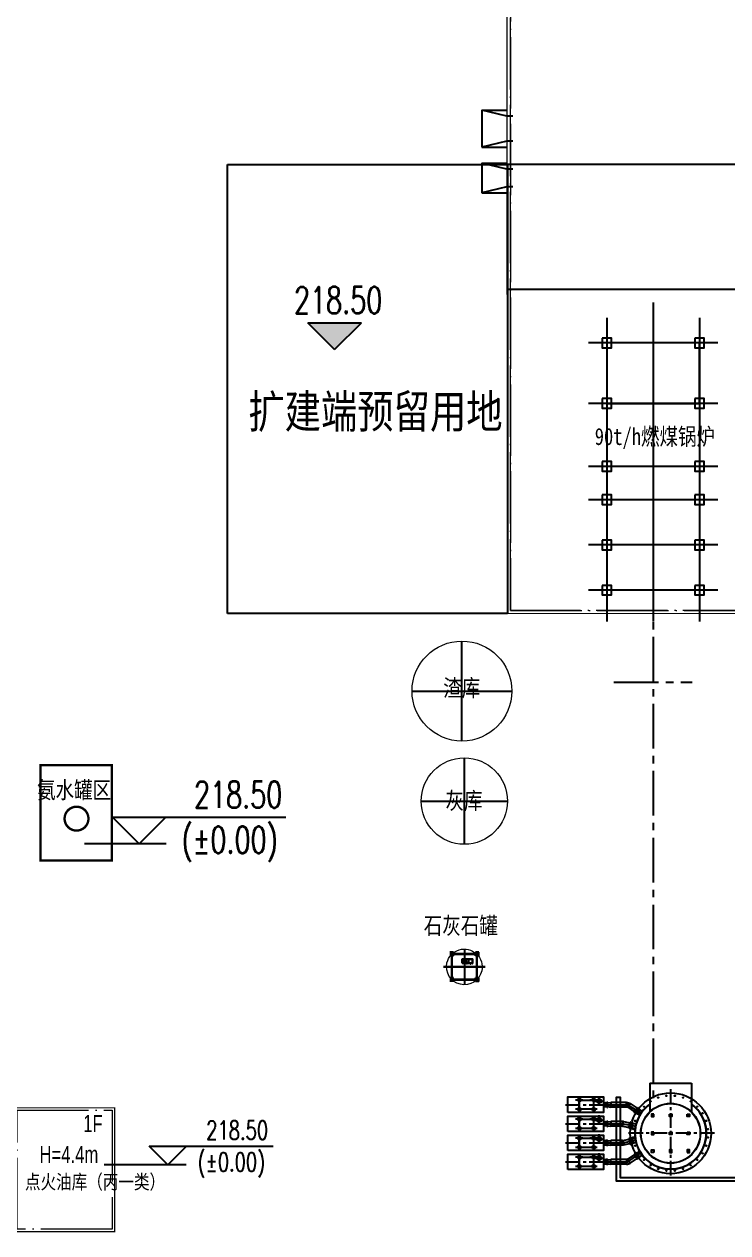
# Model space of a CAD drawing. Header units: metres. Extents: x 497246 to 997717, y 2998582 to 5998198.
# Drawn here: x 500289.7 to 500348.9, y 2998933 to 2999034.6 of the extents above; entities that cross this region are included whole.
import ezdxf

# ---------------------------------------------------------------- set-up
doc = ezdxf.new("R2010")
doc.units = ezdxf.units.M
doc.header["$LTSCALE"] = 1000
for name, pattern in [('CENTER', [2, 1.25, -0.25, 0.25, -0.25]), ('CENTER2', [1.125, 0.75, -0.125, 0.125, -0.125]), ('DASH', [0.35, 0.25, -0.1]), ('DASHED', [19.05, 12.7, -6.35]), ('DOTE', [2.42, 2, -0.2, 0.02, -0.2])]:
    doc.linetypes.add(name, pattern=pattern)
doc.layers.get('0').update_dxf_attribs({"linetype": 'CONTINUOUS'})
doc.layers.get('Defpoints').update_dxf_attribs({"linetype": 'CONTINUOUS'})
for name, color, linetype in [('00011qq11', 3, 'CONTINUOUS'), ('08', 1, 'CONTINUOUS'), ('1', 1, 'CENTER'), ('3', 3, 'CONTINUOUS'), ('4虚线层', 6, 'DASHED'), ('5', 6, 'DASHED'), ('DIM_ELEV', 3, 'CONTINUOUS'), ('DOTE', 1, 'CENTER'), ('PUB_TEXT', 7, 'CONTINUOUS'), ('Road Level', 7, 'CONTINUOUS'), ('YD-R2', 50, 'CONTINUOUS'), ('建筑', 7, 'CONTINUOUS'), ('建筑标高', 7, 'CONTINUOUS'), ('建筑物', 4, 'CONTINUOUS'), ('建筑门坡散水', 9, 'CONTINUOUS'), ('挡墙护坡', 5, 'CONTINUOUS'), ('文字', 255, 'CONTINUOUS')]:
    doc.layers.add(name, color=color, linetype=linetype)
for name, color, linetype, lineweight in [('05', 4, 'CENTER', 25), ('1轮廓实线层', 4, 'CONTINUOUS', 18), ('3中心线层', 7, 'CENTER', 25), ('5剖面线层', 2, 'CONTINUOUS', 13), ('细线', 7, 'CONTINUOUS', 18)]:
    doc.layers.add(name, color=color, linetype=linetype, lineweight=lineweight)
doc.layers.add('建筑轴线', color=1, linetype='DOTE', lineweight=15, plot=False)
doc.styles.add('-黑体', font='simhei.ttf', dxfattribs={"width": 0.8})
doc.styles.add('_HZTXT', font='txt.shx', dxfattribs={"width": 0.8, "bigfont": 'HZTXT.shx'})
doc.styles.add('_TCH_DIM', font='SIMPLEX', dxfattribs={"bigfont": 'GBCBIG'})
doc.styles.add('亨利项目总图布置_2022_8_8_t3--03$0$亨利项目总图布置_2022_8_8_t3--02$0$CEC', font='ARIALN.TTF')

# ---------------------------------------------------------------- blocks, each defined once
blk = doc.blocks.new('11112233')
at = {"layer": '08'}
for p, q in [((497825.51, 2998985.94), (497825.51, 2998960.42)), ((497829.41, 2998985.94), (497829.41, 2998960.42)), ((497833.31, 2998985.94), (497833.31, 2998960.42)), ((497834.85, 2998983.84), (497823.96, 2998983.84)), ((497834.85, 2998978.76), (497823.96, 2998978.76)), ((497834.85, 2998973.46), (497823.96, 2998973.46)), ((497834.85, 2998970.66), (497823.96, 2998970.66)), ((497834.85, 2998966.86), (497823.96, 2998966.86)), ((497834.85, 2998963.06), (497823.96, 2998963.06))]:
    blk.add_line(p, q, dxfattribs=at)
for points in [[(497825.11, 2998984.24), (497825.11, 2998983.44), (497825.91, 2998983.44), (497825.91, 2998984.24)], [(497825.51, 2998983.84), (497825.51, 2998978.76), (497833.31, 2998978.76), (497833.31, 2998983.84)], [(497832.91, 2998984.24), (497832.91, 2998983.44), (497833.71, 2998983.44), (497833.71, 2998984.24)], [(497825.11, 2998979.16), (497825.11, 2998978.36), (497825.91, 2998978.36), (497825.91, 2998979.16)], [(497832.91, 2998979.16), (497832.91, 2998978.36), (497833.71, 2998978.36), (497833.71, 2998979.16)], [(497825.11, 2998973.86), (497825.11, 2998973.06), (497825.91, 2998973.06), (497825.91, 2998973.86)], [(497832.91, 2998973.86), (497832.91, 2998973.06), (497833.71, 2998973.06), (497833.71, 2998973.86)], [(497825.11, 2998971.06), (497825.11, 2998970.26), (497825.91, 2998970.26), (497825.91, 2998971.06)], [(497832.91, 2998971.06), (497832.91, 2998970.26), (497833.71, 2998970.26), (497833.71, 2998971.06)], [(497825.11, 2998967.26), (497825.11, 2998966.46), (497825.91, 2998966.46), (497825.91, 2998967.26)], [(497832.91, 2998967.26), (497832.91, 2998966.46), (497833.71, 2998966.46), (497833.71, 2998967.26)], [(497825.11, 2998963.46), (497825.11, 2998962.66), (497825.91, 2998962.66), (497825.91, 2998963.46)], [(497832.91, 2998963.46), (497832.91, 2998962.66), (497833.71, 2998962.66), (497833.71, 2998963.46)]]:
    blk.add_lwpolyline(points, close=True, dxfattribs=at)
blk = doc.blocks.new('zw$9954')
for points in [[(2300, 5300), (2100, 5300), (2100, 5100), (2300, 5100)], [(3600, 5300), (3800, 5300), (3800, 5100), (3600, 5100)], [(5100, 5300), (5300, 5300), (5300, 5100), (5100, 5100)], [(2300, 3800), (2100, 3800), (2100, 3600), (2300, 3600)], [(3600, 3800), (3800, 3800), (3800, 3600), (3600, 3600)], [(5100, 3800), (5300, 3800), (5300, 3600), (5100, 3600)], [(2300, 2100), (2100, 2100), (2100, 2300), (2300, 2300)], [(3600, 2100), (3800, 2100), (3800, 2300), (3600, 2300)], [(5100, 2100), (5300, 2100), (5300, 2300), (5100, 2300)]]:
    blk.add_lwpolyline(points, close=True)
for centre, radius in [((3700, 3700), 3400), ((2013, 6384), 24), ((2653, 6692), 24), ((3345, 6850), 24), ((4055, 6850), 24), ((4747, 6692), 24), ((5387, 6384), 24), ((1016, 5387), 24), ((1458, 5942), 24), ((5942, 5942), 24), ((6384, 5387), 24), ((550, 4055), 24), ((708, 4747), 24), ((6692, 4747), 24), ((6850, 4055), 24), ((550, 3345), 24), ((6850, 3345), 24), ((708, 2653), 24), ((1016, 2013), 24), ((6384, 2013), 24), ((6692, 2653), 24), ((1458, 1458), 24), ((2013, 1016), 24), ((5387, 1016), 24), ((5942, 1458), 24), ((2653, 708), 24), ((3345, 550), 24), ((4055, 550), 24), ((4747, 708), 24)]:
    blk.add_circle(centre, radius)
at = {"layer": '3中心线层'}
for p, q in [((3700, 7400), (3700, 0)), ((2039, 6400), (1988, 6368)), ((1997, 6410), (2029, 6359)), ((2681, 6702), (2625, 6682)), ((2643, 6720), (2663, 6664)), ((3375, 6853), (3315, 6847)), ((3342, 6880), (3348, 6820)), ((4085, 6847), (4025, 6853)), ((4058, 6880), (4052, 6820)), ((4775, 6682), (4719, 6702)), ((4757, 6720), (4737, 6664)), ((5412, 6368), (5361, 6400)), ((5403, 6410), (5371, 6359)), ((990, 5403), (1041, 5371)), ((1032, 5412), (1000, 5361)), ((1437, 5963), (1480, 5920)), ((1480, 5963), (1437, 5920)), ((5963, 5963), (5920, 5920)), ((5963, 5920), (5920, 5963)), ((6410, 5403), (6359, 5371)), ((6400, 5361), (6368, 5412)), ((553, 4085), (547, 4025)), ((680, 4757), (736, 4737)), ((718, 4775), (698, 4719)), ((6720, 4757), (6664, 4737)), ((6702, 4719), (6682, 4775)), ((6853, 4025), (6847, 4085)), ((7400, 3700), (0, 3700)), ((520, 4058), (580, 4052)), ((520, 3342), (580, 3348)), ((547, 3375), (553, 3315)), ((6880, 4058), (6820, 4052)), ((6880, 3342), (6820, 3348)), ((6847, 3315), (6853, 3375)), ((680, 2643), (736, 2663)), ((698, 2681), (718, 2625)), ((1000, 2039), (1032, 1988)), ((6368, 1988), (6400, 2039)), ((6720, 2643), (6664, 2663)), ((6682, 2625), (6702, 2681)), ((990, 1997), (1041, 2029)), ((1437, 1437), (1480, 1480)), ((1437, 1480), (1480, 1437)), ((1988, 1032), (2039, 1000)), ((1997, 990), (2029, 1041)), ((5361, 1000), (5412, 1032)), ((5403, 990), (5371, 1041)), ((5963, 1437), (5920, 1480)), ((5920, 1437), (5963, 1480)), ((6410, 1997), (6359, 2029)), ((2625, 718), (2681, 698)), ((2643, 680), (2663, 736)), ((3315, 553), (3375, 547)), ((3342, 520), (3348, 580)), ((4025, 547), (4085, 553)), ((4058, 520), (4052, 580)), ((4719, 698), (4775, 718)), ((4757, 680), (4737, 736))]:
    blk.add_line(p, q, dxfattribs=at)
blk = doc.blocks.new('A$C640E79A9')
for p, q in [((152, 903), (152, 533)), ((152, 903), (154, 903)), ((152, 533), (154, 533)), ((154, 940), (154, 495)), ((180, 940), (154, 940)), ((154, 495), (180, 495)), ((180, 495), (180, 940))]:
    blk.add_line(p, q)
for points in [[(3210, 1368), (3210, 68), (210, 68), (210, 1368)], [(1150, 1203), (1150, 1003), (950, 1003), (950, 1203)], [(2350, 1203), (2350, 1003), (2150, 1003), (2150, 1203)], [(1150, 433), (1150, 233), (950, 233), (950, 433)], [(2350, 433), (2350, 233), (2150, 233), (2150, 433)]]:
    blk.add_lwpolyline(points, close=True)
at = {"layer": '1轮廓实线层'}
for centre, radius in [((576, 408), 198), ((401, 408), 11), ((424, 495), 11), ((424, 320), 11), ((576, 408), 138), ((489, 559), 11), ((489, 256), 11), ((576, 583), 11), ((576, 233), 11), ((664, 559), 11), ((664, 256), 11), ((728, 495), 11), ((728, 320), 11), ((751, 408), 11)]:
    blk.add_circle(centre, radius, dxfattribs=at)
at = {"layer": '3中心线层'}
for p, q in [((740, 1103), (1360, 1103)), ((1050, 793), (1050, 1413)), ((1940, 1103), (2560, 1103)), ((2250, 793), (2250, 1413)), ((3420, 718), (0, 718)), ((147, 918), (185, 918)), ((147, 518), (185, 518)), ((984, 408), (169, 408)), ((576, 815), (576, 0)), ((740, 333), (1360, 333)), ((1050, 23), (1050, 643)), ((1940, 333), (2560, 333)), ((2250, 23), (2250, 643))]:
    blk.add_line(p, q, dxfattribs=at)
blk.add_lwpolyline([(2250, 1103), (2250, 333), (1050, 333), (1050, 1103)], close=True, dxfattribs=at)
blk.add_circle((576, 408), 175, dxfattribs=at)
blk = doc.blocks.new('A$C2EA612DB')
at = {"layer": '5剖面线层'}
h = blk.add_hatch(dxfattribs=at)
h.set_pattern_fill('ANSI37', color=0, scale=10, style=0)
h.set_pattern_definition([(45, (-12568.35, 2808.42), (-22.45064, 22.45064), []), (135, (-12568.35, 2808.42), (-22.45064, -22.45064), [])])
h.paths.add_polyline_path([(222, 387, 0.2116402), (33, 387), (33, 57, 0.2116402), (222, 57)])
for p, q in [((5, 407), (5, 37)), ((5, 407), (7, 407)), ((5, 37), (7, 37)), ((7, 445), (7, 0)), ((33, 445), (7, 445)), ((33, 0), (33, 445)), ((222, 0), (222, 445)), ((222, 445), (248, 445)), ((248, 445), (248, 0)), ((250, 407), (248, 407)), ((250, 37), (248, 37)), ((250, 407), (250, 37)), ((7, 0), (33, 0)), ((248, 0), (222, 0))]:
    blk.add_line(p, q)
for centre, start, end in [((127, 174), 66.10049, 113.89951), ((127, 271), 246.10049, 293.89951)]:
    blk.add_arc(centre, 233, start, end)
at = {"layer": '3中心线层'}
for p, q in [((0, 422), (38, 422)), ((0, 22), (38, 22)), ((255, 422), (217, 422)), ((255, 22), (217, 22))]:
    blk.add_line(p, q, dxfattribs=at)

msp = doc.modelspace()

# ---------------------------------------------------------------- hatches: boundary and pattern name
at = {"layer": 'Road Level'}
msp.add_hatch(color=256, dxfattribs=at).paths.add_polyline_path([(500315.85, 2999007.27), (500313.6, 2999009.52), (500318.1, 2999009.52)])
at = {"layer": '挡墙护坡', "linetype": 'Continuous'}
h = msp.add_hatch(dxfattribs=at)
h.set_pattern_fill('ANSI33', color=256, style=0)
h.set_pattern_definition([(45, (1726.0034, 0), (-2.2450640303, 2.2450640303), []), (45, (1728.2485, 0), (-2.2450640303, 2.2450640303), [1.5875, -0.79375])])
edge = h.paths.add_edge_path()
edge.add_line((500516.24, 2998901.33), (500516.24, 2998904.33))
edge.add_line((500516.24, 2998904.33), (500265.63, 2998904.33))
edge.add_line((500265.63, 2998904.33), (500240.63, 2998907.83))
edge.add_line((500240.63, 2998907.83), (500173.48, 2998907.83))
edge.add_line((500173.48, 2998907.83), (500171.83, 2998907.91))
edge.add_line((500171.83, 2998907.91), (500170.81, 2998908.03))
edge.add_arc((500173.41, 2998924.83), 17, 179.9914, 261.1919, ccw=False)
edge.add_line((500156.41, 2998924.84), (500156.33, 2998970.52))
edge.add_line((500156.33, 2998970.52), (500152.78, 2998995.51))
edge.add_line((500152.78, 2998995.51), (500152.68, 2999056.41))
edge.add_line((500152.68, 2999056.41), (500149.68, 2999056.41))
edge.add_line((500149.68, 2999056.41), (500149.78, 2998995.3))
edge.add_line((500149.78, 2998995.3), (500153.33, 2998970.3))
edge.add_line((500153.33, 2998970.3), (500153.41, 2998924.83))
edge.add_arc((500173.41, 2998924.83), 20, 180.0001, 261.3369)
edge.add_line((500170.4, 2998905.06), (500171.58, 2998904.92))
edge.add_line((500171.58, 2998904.92), (500173.41, 2998904.83))
edge.add_line((500173.41, 2998904.83), (500240.42, 2998904.83))
edge.add_line((500240.42, 2998904.83), (500265.42, 2998901.33))
edge.add_line((500265.42, 2998901.33), (500516.24, 2998901.33))

# ---------------------------------------------------------------- linework, layer by layer
at = {"color": 3, "linetype": 'CENTER'}
for p, q in [((500326.56, 2998974.36), (500326.56, 2998982.76)), ((500322.36, 2998978.56), (500330.76, 2998978.56)), ((500326.76, 2998965.68), (500326.76, 2998972.94)), ((500323.13, 2998969.31), (500330.39, 2998969.31))]:
    msp.add_line(p, q, dxfattribs=at)
at = {"color": 1}
for p, q in [((500325.84, 2998956.6), (500325.54, 2998956.6)), ((500325.61, 2998956.5), (500325.54, 2998956.5)), ((500325.61, 2998956.49), (500325.54, 2998956.49)), ((500325.61, 2998956.41), (500325.54, 2998956.41)), ((500325.61, 2998956.4), (500325.54, 2998956.4)), ((500325.84, 2998956.3), (500325.54, 2998956.3)), ((500325.61, 2998956.3), (500325.61, 2998956.6)), ((500325.61, 2998956.3), (500325.61, 2998956.6)), ((500325.61, 2998956.55), (500325.61, 2998956.55)), ((500325.76, 2998956.49), (500325.61, 2998956.49)), ((500325.76, 2998956.41), (500325.61, 2998956.41)), ((500325.61, 2998956.35), (500325.61, 2998956.35)), ((500325.75, 2998956.49), (500325.62, 2998956.49)), ((500325.62, 2998956.45), (500325.62, 2998956.48)), ((500325.62, 2998956.41), (500325.62, 2998956.45)), ((500325.75, 2998956.41), (500325.62, 2998956.41)), ((500325.67, 2998956.37), (500325.67, 2998956.27)), ((500325.67, 2998956.36), (500325.67, 2998954.39)), ((500325.67, 2998956.36), (500325.67, 2998956.28)), ((500325.67, 2998956.36), (500325.73, 2998956.36)), ((500325.67, 2998956.28), (500325.73, 2998956.28)), ((500325.68, 2998956.37), (500325.68, 2998956.27)), ((500325.7, 2998956.36), (500325.7, 2998954.39)), ((500325.72, 2998956.37), (500325.72, 2998956.27)), ((500325.72, 2998956.37), (500325.72, 2998956.27)), ((500325.73, 2998956.36), (500325.73, 2998956.28)), ((500325.76, 2998956.3), (500325.76, 2998956.6)), ((500325.77, 2998956.55), (500325.76, 2998956.55)), ((500325.76, 2998956.45), (500325.76, 2998956.48)), ((500325.76, 2998956.46), (500325.86, 2998956.46)), ((500325.76, 2998956.41), (500325.76, 2998956.45)), ((500325.76, 2998956.41), (500325.86, 2998956.41)), ((500325.77, 2998956.35), (500325.76, 2998956.35)), ((500325.77, 2998956.3), (500325.77, 2998956.6)), ((500325.84, 2998956.5), (500325.77, 2998956.5)), ((500325.84, 2998956.49), (500325.77, 2998956.49)), ((500327.75, 2998956.46), (500325.77, 2998956.46)), ((500325.77, 2998956.41), (500325.77, 2998956.46)), ((500325.77, 2998956.45), (500325.77, 2998956.45)), ((500327.75, 2998956.44), (500325.77, 2998956.44)), ((500325.77, 2998956.42), (500325.77, 2998956.42)), ((500325.84, 2998956.41), (500325.77, 2998956.41)), ((500325.84, 2998956.4), (500325.77, 2998956.4)), ((500325.78, 2998956.47), (500325.85, 2998956.47)), ((500325.78, 2998956.46), (500325.78, 2998956.47)), ((500325.78, 2998956.41), (500325.78, 2998956.46)), ((500325.78, 2998956.41), (500325.85, 2998956.41)), ((500325.78, 2998956.41), (500325.78, 2998956.41)), ((500325.84, 2998956.3), (500325.84, 2998956.6)), ((500325.85, 2998956.41), (500325.85, 2998956.47)), ((500327.76, 2998956.46), (500327.66, 2998956.46)), ((500327.75, 2998956.45), (500327.66, 2998956.45)), ((500327.75, 2998956.42), (500327.66, 2998956.42)), ((500327.76, 2998956.41), (500327.66, 2998956.41)), ((500327.74, 2998956.47), (500327.67, 2998956.47)), ((500327.67, 2998956.47), (500327.67, 2998956.41)), ((500327.74, 2998956.41), (500327.67, 2998956.41)), ((500327.99, 2998956.6), (500327.69, 2998956.6)), ((500327.69, 2998956.3), (500327.69, 2998956.6)), ((500327.76, 2998956.5), (500327.69, 2998956.5)), ((500327.76, 2998956.49), (500327.69, 2998956.49)), ((500327.76, 2998956.41), (500327.69, 2998956.41)), ((500327.76, 2998956.4), (500327.69, 2998956.4)), ((500327.99, 2998956.3), (500327.69, 2998956.3)), ((500327.74, 2998956.47), (500327.74, 2998956.41)), ((500327.76, 2998956.3), (500327.76, 2998956.6)), ((500327.76, 2998956.3), (500327.76, 2998956.6)), ((500327.76, 2998956.55), (500327.76, 2998956.55)), ((500327.91, 2998956.49), (500327.76, 2998956.49)), ((500327.91, 2998956.41), (500327.76, 2998956.41)), ((500327.76, 2998956.35), (500327.76, 2998956.35)), ((500327.9, 2998956.49), (500327.77, 2998956.49)), ((500327.77, 2998956.45), (500327.77, 2998956.48)), ((500327.77, 2998956.41), (500327.77, 2998956.45)), ((500327.9, 2998956.41), (500327.77, 2998956.41)), ((500327.79, 2998956.36), (500327.79, 2998956.28)), ((500327.79, 2998956.36), (500327.8, 2998956.36)), ((500327.79, 2998956.28), (500327.85, 2998956.28)), ((500327.8, 2998956.37), (500327.8, 2998956.36)), ((500327.8, 2998956.37), (500327.8, 2998956.27)), ((500327.8, 2998956.36), (500327.85, 2998956.36)), ((500327.8, 2998956.36), (500327.85, 2998956.36)), ((500327.82, 2998954.39), (500327.82, 2998956.36)), ((500327.84, 2998956.37), (500327.84, 2998956.36)), ((500327.85, 2998956.37), (500327.85, 2998956.27)), ((500327.85, 2998954.39), (500327.85, 2998956.36)), ((500327.85, 2998956.36), (500327.85, 2998956.28)), ((500327.85, 2998956.36), (500327.85, 2998956.36)), ((500327.91, 2998956.3), (500327.91, 2998956.6)), ((500327.92, 2998956.55), (500327.91, 2998956.55)), ((500327.91, 2998956.45), (500327.91, 2998956.48)), ((500327.91, 2998956.41), (500327.91, 2998956.45)), ((500327.92, 2998956.35), (500327.91, 2998956.35)), ((500327.92, 2998956.3), (500327.92, 2998956.6)), ((500327.99, 2998956.5), (500327.92, 2998956.5)), ((500327.99, 2998956.49), (500327.92, 2998956.49)), ((500327.99, 2998956.41), (500327.92, 2998956.41)), ((500327.99, 2998956.4), (500327.92, 2998956.4)), ((500327.99, 2998956.3), (500327.99, 2998956.6)), ((500326.58, 2998955.69), (500326.58, 2998956.05)), ((500326.58, 2998956.05), (500327.48, 2998956.05)), ((500326.58, 2998955.69), (500326.95, 2998955.69)), ((500326.61, 2998955.69), (500326.61, 2998956.05)), ((500326.61, 2998956.03), (500326.95, 2998956.03)), ((500326.61, 2998955.72), (500326.95, 2998955.72)), ((500326.92, 2998955.99), (500326.92, 2998956.05)), ((500326.92, 2998955.69), (500326.92, 2998955.77)), ((500326.95, 2998955.99), (500326.95, 2998956.05)), ((500326.95, 2998955.66), (500326.95, 2998955.77)), ((500326.95, 2998955.66), (500326.99, 2998955.66)), ((500326.99, 2998955.99), (500326.99, 2998956.05)), ((500326.99, 2998955.99), (500326.99, 2998956.05)), ((500326.99, 2998956.03), (500327.44, 2998956.03)), ((500326.99, 2998955.66), (500326.99, 2998955.77)), ((500326.99, 2998955.66), (500326.99, 2998955.77)), ((500326.99, 2998955.72), (500327.44, 2998955.72)), ((500326.99, 2998955.69), (500327.44, 2998955.69)), ((500327.26, 2998955.64), (500327.26, 2998955.69)), ((500327.26, 2998955.63), (500327.26, 2998955.64)), ((500327.26, 2998955.63), (500327.3, 2998955.63)), ((500327.3, 2998955.64), (500327.3, 2998955.69)), ((500327.3, 2998955.63), (500327.3, 2998955.64)), ((500327.44, 2998955.66), (500327.44, 2998956.05)), ((500327.44, 2998955.66), (500327.48, 2998955.66)), ((500327.45, 2998955.66), (500327.45, 2998956.05)), ((500327.48, 2998955.69), (500327.48, 2998956.05)), ((500327.48, 2998955.66), (500327.48, 2998956.05)), ((500325.84, 2998954.45), (500325.54, 2998954.45)), ((500325.61, 2998954.35), (500325.54, 2998954.35)), ((500325.61, 2998954.34), (500325.54, 2998954.34)), ((500325.61, 2998954.26), (500325.54, 2998954.26)), ((500325.61, 2998954.25), (500325.54, 2998954.25)), ((500325.61, 2998954.15), (500325.61, 2998954.45)), ((500325.61, 2998954.15), (500325.61, 2998954.45)), ((500325.61, 2998954.4), (500325.61, 2998954.4)), ((500325.76, 2998954.34), (500325.61, 2998954.34)), ((500325.76, 2998954.26), (500325.61, 2998954.26)), ((500325.61, 2998954.2), (500325.61, 2998954.2)), ((500325.75, 2998954.34), (500325.62, 2998954.34)), ((500325.62, 2998954.3), (500325.62, 2998954.33)), ((500325.62, 2998954.26), (500325.62, 2998954.3)), ((500325.75, 2998954.26), (500325.62, 2998954.26)), ((500325.67, 2998954.38), (500325.67, 2998954.48)), ((500325.73, 2998954.47), (500325.67, 2998954.47)), ((500325.67, 2998954.39), (500325.67, 2998954.47)), ((500325.72, 2998954.39), (500325.67, 2998954.39)), ((500325.67, 2998954.39), (500325.67, 2998954.39)), ((500325.68, 2998954.38), (500325.68, 2998954.39)), ((500325.72, 2998954.38), (500325.72, 2998954.48)), ((500325.73, 2998954.39), (500325.72, 2998954.39)), ((500325.72, 2998954.38), (500325.72, 2998954.39)), ((500325.73, 2998954.39), (500325.73, 2998954.47)), ((500325.77, 2998954.4), (500325.76, 2998954.4)), ((500325.76, 2998954.34), (500325.86, 2998954.34)), ((500325.76, 2998954.3), (500325.76, 2998954.33)), ((500325.76, 2998954.26), (500325.76, 2998954.3)), ((500325.76, 2998954.29), (500325.86, 2998954.29)), ((500325.77, 2998954.2), (500325.76, 2998954.2)), ((500325.84, 2998954.35), (500325.77, 2998954.35)), ((500325.84, 2998954.34), (500325.77, 2998954.34)), ((500325.77, 2998954.33), (500325.86, 2998954.33)), ((500325.77, 2998954.31), (500327.75, 2998954.31)), ((500325.77, 2998954.3), (500325.86, 2998954.3)), ((500325.77, 2998954.29), (500327.75, 2998954.29)), ((500325.84, 2998954.26), (500325.77, 2998954.26)), ((500325.84, 2998954.25), (500325.77, 2998954.25)), ((500325.78, 2998954.28), (500325.78, 2998954.34)), ((500325.78, 2998954.34), (500325.85, 2998954.34)), ((500325.78, 2998954.28), (500325.85, 2998954.28)), ((500325.85, 2998954.28), (500325.85, 2998954.34)), ((500327.76, 2998954.34), (500327.66, 2998954.34)), ((500327.76, 2998954.29), (500327.66, 2998954.29)), ((500327.74, 2998954.34), (500327.67, 2998954.34)), ((500327.67, 2998954.34), (500327.67, 2998954.28)), ((500327.74, 2998954.28), (500327.67, 2998954.28)), ((500327.99, 2998954.45), (500327.69, 2998954.45)), ((500327.69, 2998954.15), (500327.69, 2998954.45)), ((500327.76, 2998954.35), (500327.69, 2998954.35)), ((500327.76, 2998954.34), (500327.69, 2998954.34)), ((500327.76, 2998954.26), (500327.69, 2998954.26)), ((500327.76, 2998954.25), (500327.69, 2998954.25)), ((500327.74, 2998954.34), (500327.74, 2998954.29)), ((500327.74, 2998954.34), (500327.74, 2998954.34)), ((500327.74, 2998954.29), (500327.74, 2998954.28)), ((500327.75, 2998954.34), (500327.75, 2998954.29)), ((500327.75, 2998954.33), (500327.75, 2998954.33)), ((500327.75, 2998954.3), (500327.75, 2998954.3)), ((500327.76, 2998954.15), (500327.76, 2998954.45)), ((500327.76, 2998954.15), (500327.76, 2998954.45)), ((500327.76, 2998954.4), (500327.76, 2998954.4)), ((500327.91, 2998954.34), (500327.76, 2998954.34)), ((500327.91, 2998954.26), (500327.76, 2998954.26)), ((500327.76, 2998954.2), (500327.76, 2998954.2)), ((500327.9, 2998954.34), (500327.77, 2998954.34)), ((500327.77, 2998954.3), (500327.77, 2998954.33)), ((500327.77, 2998954.26), (500327.77, 2998954.3)), ((500327.9, 2998954.26), (500327.77, 2998954.26)), ((500327.79, 2998954.39), (500327.79, 2998954.47)), ((500327.85, 2998954.47), (500327.79, 2998954.47)), ((500327.85, 2998954.39), (500327.79, 2998954.39)), ((500327.8, 2998954.38), (500327.8, 2998954.48)), ((500327.8, 2998954.38), (500327.8, 2998954.48)), ((500327.84, 2998954.38), (500327.84, 2998954.48)), ((500327.85, 2998954.38), (500327.85, 2998954.48)), ((500327.85, 2998954.39), (500327.85, 2998954.47)), ((500327.91, 2998954.15), (500327.91, 2998954.45)), ((500327.92, 2998954.4), (500327.91, 2998954.4)), ((500327.91, 2998954.3), (500327.91, 2998954.33)), ((500327.91, 2998954.26), (500327.91, 2998954.3)), ((500327.92, 2998954.2), (500327.91, 2998954.2)), ((500327.92, 2998954.15), (500327.92, 2998954.45)), ((500327.99, 2998954.35), (500327.92, 2998954.35)), ((500327.99, 2998954.34), (500327.92, 2998954.34)), ((500327.99, 2998954.26), (500327.92, 2998954.26)), ((500327.99, 2998954.25), (500327.92, 2998954.25)), ((500327.99, 2998954.15), (500327.99, 2998954.45)), ((500327.99, 2998954.15), (500327.69, 2998954.15))]:
    msp.add_line(p, q, dxfattribs=at)
for p, q in [((500342.36, 2998945.59), (500342.36, 2998943.18)), ((500342.36, 2998945.59), (500345.86, 2998945.59)), ((500345.86, 2998945.59), (500345.86, 2998943.18)), ((500341.35, 2998943.54), (500341.07, 2998943.12)), ((500341.07, 2998943.12), (500341.09, 2998943.11)), ((500341.09, 2998943.11), (500341.37, 2998943.52)), ((500341.33, 2998943.51), (500341.09, 2998943.15)), ((500341.09, 2998943.15), (500341.09, 2998943.15)), ((500341.13, 2998943.16), (500341.44, 2998943.4)), ((500341.2, 2998943.03), (500341.48, 2998943.45)), ((500341.22, 2998943.02), (500341.2, 2998943.03)), ((500341.5, 2998943.44), (500341.22, 2998943.02)), ((500341.34, 2998943.47), (500341.23, 2998943.09)), ((500341.51, 2998943.43), (500341.23, 2998943.02)), ((500341.23, 2998943.02), (500341.25, 2998943)), ((500341.25, 2998943.05), (500341.24, 2998943.05)), ((500341.25, 2998943), (500341.53, 2998943.42)), ((500341.48, 2998943.4), (500341.25, 2998943.05)), ((500341.48, 2998943.4), (500341.25, 2998943.05)), ((500341.25, 2998943.05), (500341.25, 2998943.05)), ((500341.33, 2998943.51), (500341.33, 2998943.51)), ((500341.37, 2998943.52), (500341.35, 2998943.54)), ((500341.48, 2998943.45), (500341.5, 2998943.44)), ((500341.48, 2998943.4), (500341.48, 2998943.41)), ((500341.48, 2998943.4), (500341.49, 2998943.4)), ((500341.53, 2998943.42), (500341.51, 2998943.43)), ((500340.74, 2998942.32), (500340.64, 2998941.83)), ((500340.73, 2998942.28), (500340.64, 2998941.86)), ((500340.67, 2998941.82), (500340.76, 2998942.32)), ((500340.68, 2998941.88), (500340.88, 2998942.23)), ((500340.73, 2998942.28), (500340.73, 2998942.28)), ((500340.76, 2998942.32), (500340.74, 2998942.32)), ((500340.75, 2998942.25), (500340.81, 2998941.86)), ((500340.79, 2998941.79), (500340.89, 2998942.29)), ((500340.92, 2998942.28), (500340.82, 2998941.79)), ((500340.92, 2998942.28), (500340.82, 2998941.79)), ((500340.91, 2998942.25), (500340.83, 2998941.83)), ((500340.91, 2998942.25), (500340.83, 2998941.83)), ((500340.85, 2998941.78), (500340.95, 2998942.28)), ((500340.89, 2998942.29), (500340.92, 2998942.28)), ((500340.91, 2998942.25), (500340.92, 2998942.25)), ((500340.91, 2998942.25), (500340.91, 2998942.25)), ((500340.95, 2998942.28), (500340.92, 2998942.28)), ((500340.64, 2998941.86), (500340.65, 2998941.86)), ((500340.64, 2998941.83), (500340.67, 2998941.82)), ((500340.82, 2998941.79), (500340.79, 2998941.79)), ((500340.82, 2998941), (500340.79, 2998940.99)), ((500340.79, 2998940.99), (500340.89, 2998940.5)), ((500340.82, 2998941.79), (500340.85, 2998941.78)), ((500340.92, 2998940.5), (500340.82, 2998941)), ((500340.82, 2998941), (500340.85, 2998941)), ((500340.92, 2998940.5), (500340.82, 2998941)), ((500340.83, 2998941.83), (500340.83, 2998941.83)), ((500340.83, 2998941.83), (500340.83, 2998941.83)), ((500340.85, 2998941), (500340.95, 2998940.51)), ((500340.64, 2998940.96), (500340.67, 2998940.97)), ((500340.74, 2998940.46), (500340.64, 2998940.96)), ((500340.73, 2998940.5), (500340.64, 2998940.92)), ((500340.64, 2998940.92), (500340.65, 2998940.92)), ((500340.67, 2998940.97), (500340.76, 2998940.47)), ((500340.68, 2998940.9), (500340.88, 2998940.56)), ((500340.73, 2998940.5), (500340.73, 2998940.5)), ((500340.76, 2998940.47), (500340.74, 2998940.46)), ((500340.75, 2998940.53), (500340.81, 2998940.93)), ((500340.91, 2998940.54), (500340.83, 2998940.96)), ((500340.83, 2998940.96), (500340.83, 2998940.96)), ((500340.91, 2998940.54), (500340.83, 2998940.96)), ((500340.83, 2998940.96), (500340.83, 2998940.96)), ((500340.89, 2998940.5), (500340.92, 2998940.5)), ((500340.91, 2998940.54), (500340.92, 2998940.54)), ((500340.91, 2998940.54), (500340.91, 2998940.54)), ((500340.95, 2998940.51), (500340.92, 2998940.5)), ((500341.07, 2998939.66), (500341.09, 2998939.68)), ((500341.35, 2998939.24), (500341.07, 2998939.66)), ((500341.09, 2998939.68), (500341.37, 2998939.26)), ((500341.33, 2998939.28), (500341.09, 2998939.63)), ((500341.09, 2998939.63), (500341.09, 2998939.63)), ((500341.13, 2998939.63), (500341.44, 2998939.39)), ((500341.22, 2998939.77), (500341.2, 2998939.75)), ((500341.2, 2998939.75), (500341.48, 2998939.33)), ((500341.5, 2998939.35), (500341.22, 2998939.77)), ((500341.23, 2998939.77), (500341.25, 2998939.79)), ((500341.51, 2998939.35), (500341.23, 2998939.77)), ((500341.34, 2998939.31), (500341.23, 2998939.7)), ((500341.25, 2998939.74), (500341.24, 2998939.74)), ((500341.25, 2998939.79), (500341.53, 2998939.37)), ((500341.48, 2998939.38), (500341.25, 2998939.74)), ((500341.25, 2998939.74), (500341.25, 2998939.74)), ((500341.48, 2998939.38), (500341.25, 2998939.74)), ((500341.33, 2998939.28), (500341.33, 2998939.28)), ((500341.37, 2998939.26), (500341.35, 2998939.24)), ((500341.48, 2998939.38), (500341.49, 2998939.38)), ((500341.48, 2998939.38), (500341.48, 2998939.38)), ((500341.48, 2998939.33), (500341.5, 2998939.35)), ((500341.53, 2998939.37), (500341.51, 2998939.35))]:
    msp.add_line(p, q)
at = {"color": 3}
for p, q in [((500338.78, 2998944.02), (500338.78, 2998943.57)), ((500338.81, 2998944.02), (500338.78, 2998944.02)), ((500338.78, 2998943.98), (500338.78, 2998943.61)), ((500338.78, 2998943.98), (500338.78, 2998943.98)), ((500338.78, 2998943.61), (500338.78, 2998943.61)), ((500338.78, 2998943.57), (500338.81, 2998943.57)), ((500338.81, 2998943.57), (500338.81, 2998944.02)), ((500338.81, 2998943.96), (500339.08, 2998943.98)), ((500338.81, 2998943.63), (500339.08, 2998943.6)), ((500340.41, 2998943.98), (500339.08, 2998943.98)), ((500339.08, 2998943.98), (500339.08, 2998943.6)), ((500340.41, 2998943.6), (500339.08, 2998943.6)), ((500340.5, 2998943.58), (500341.08, 2998943.19)), ((500340.71, 2998943.89), (500341.29, 2998943.51)), ((500341.04, 2998943.14), (500341.32, 2998943.56)), ((500341.06, 2998943.12), (500341.04, 2998943.14)), ((500341.35, 2998943.54), (500341.06, 2998943.12)), ((500341.33, 2998943.51), (500341.09, 2998943.15)), ((500341.09, 2998943.15), (500341.09, 2998943.15)), ((500341.32, 2998943.56), (500341.35, 2998943.54)), ((500341.33, 2998943.51), (500341.32, 2998943.51)), ((500338.78, 2998942.42), (500338.78, 2998941.97)), ((500338.81, 2998942.42), (500338.78, 2998942.42)), ((500338.78, 2998942.38), (500338.78, 2998942.01)), ((500338.78, 2998942.38), (500338.78, 2998942.38)), ((500338.78, 2998942.01), (500338.78, 2998942.01)), ((500338.81, 2998941.97), (500338.81, 2998942.42)), ((500338.81, 2998942.36), (500339.08, 2998942.38)), ((500338.81, 2998942.03), (500339.08, 2998942)), ((500340.05, 2998942.38), (500339.08, 2998942.38)), ((500339.08, 2998942.38), (500339.08, 2998942)), ((500340.05, 2998942), (500339.08, 2998942)), ((500340.08, 2998942), (500340.62, 2998941.89)), ((500340.16, 2998942.37), (500340.69, 2998942.26)), ((500340.61, 2998941.83), (500340.71, 2998942.33)), ((500340.73, 2998942.32), (500340.63, 2998941.83)), ((500340.73, 2998942.28), (500340.64, 2998941.86)), ((500340.71, 2998942.33), (500340.73, 2998942.32)), ((500340.73, 2998942.28), (500340.73, 2998942.28)), ((500338.78, 2998941.97), (500338.81, 2998941.97)), ((500340.63, 2998941.83), (500340.61, 2998941.83)), ((500340.64, 2998941.86), (500340.64, 2998941.86)), ((500338.78, 2998940.37), (500338.78, 2998940.82)), ((500338.78, 2998940.82), (500338.81, 2998940.82)), ((500338.78, 2998940.41), (500338.78, 2998940.78)), ((500338.78, 2998940.78), (500338.78, 2998940.78)), ((500338.78, 2998940.41), (500338.78, 2998940.41)), ((500338.81, 2998940.37), (500338.78, 2998940.37)), ((500338.81, 2998940.82), (500338.81, 2998940.37)), ((500338.81, 2998940.76), (500339.08, 2998940.78)), ((500338.81, 2998940.43), (500339.08, 2998940.4)), ((500340.05, 2998940.78), (500339.08, 2998940.78)), ((500339.08, 2998940.4), (500339.08, 2998940.78)), ((500340.05, 2998940.4), (500339.08, 2998940.4)), ((500340.08, 2998940.78), (500340.62, 2998940.89)), ((500340.16, 2998940.41), (500340.69, 2998940.52)), ((500340.63, 2998940.96), (500340.61, 2998940.95)), ((500340.61, 2998940.95), (500340.71, 2998940.46)), ((500340.73, 2998940.46), (500340.63, 2998940.96)), ((500340.64, 2998940.92), (500340.64, 2998940.92)), ((500340.73, 2998940.5), (500340.64, 2998940.92)), ((500340.71, 2998940.46), (500340.73, 2998940.46)), ((500340.73, 2998940.5), (500340.73, 2998940.5)), ((500338.78, 2998938.77), (500338.78, 2998939.22)), ((500338.78, 2998939.22), (500338.81, 2998939.22)), ((500338.78, 2998938.81), (500338.78, 2998939.18)), ((500338.78, 2998939.18), (500338.78, 2998939.18)), ((500338.81, 2998939.22), (500338.81, 2998938.77)), ((500338.81, 2998939.16), (500339.08, 2998939.18)), ((500340.41, 2998939.18), (500339.08, 2998939.18)), ((500339.08, 2998938.8), (500339.08, 2998939.18)), ((500340.5, 2998939.21), (500341.08, 2998939.59)), ((500340.71, 2998938.89), (500341.29, 2998939.28)), ((500341.06, 2998939.66), (500341.04, 2998939.65)), ((500341.04, 2998939.65), (500341.32, 2998939.23)), ((500341.35, 2998939.24), (500341.06, 2998939.66)), ((500341.09, 2998939.63), (500341.09, 2998939.63)), ((500341.33, 2998939.28), (500341.09, 2998939.63)), ((500341.33, 2998939.28), (500341.32, 2998939.27)), ((500341.32, 2998939.23), (500341.35, 2998939.24)), ((500338.78, 2998938.81), (500338.78, 2998938.81)), ((500338.81, 2998938.77), (500338.78, 2998938.77)), ((500338.81, 2998938.83), (500339.08, 2998938.8)), ((500340.41, 2998938.8), (500339.08, 2998938.8))]:
    msp.add_line(p, q, dxfattribs=at)
at = {"color": 1}
msp.add_lwpolyline([(500326.91, 2998955.77), (500327.13, 2998955.77), (500327.13, 2998955.99), (500326.91, 2998955.99)], close=True, dxfattribs=at)
at = {"color": 252}
msp.add_lwpolyline([(500351.33, 2998937.38), (500339.56, 2998937.38), (500339.56, 2998944.44), (500339.86, 2998944.44), (500339.86, 2998937.68), (500351.33, 2998937.68)], dxfattribs=at)
at = {"color": 3}
for points in [[(500340.71, 2998943.89), (500340.5, 2998943.58, 0.148336), (500340.41, 2998943.6), (500340.41, 2998943.98, -0.148336)], [(500340.05, 2998942.38), (500340.05, 2998942, -0.049127), (500340.08, 2998942), (500340.16, 2998942.37, 0.049127)], [(500340.05, 2998940.4), (500340.05, 2998940.78, 0.049127), (500340.08, 2998940.78), (500340.16, 2998940.41, -0.049127)], [(500340.71, 2998938.89), (500340.5, 2998939.21, -0.148336), (500340.41, 2998939.18), (500340.41, 2998938.8, 0.148336)]]:
    msp.add_lwpolyline(points, format="xyb", close=True, dxfattribs=at)
for points in [[(500341.34, 2998943.47), (500341.44, 2998943.4), (500341.23, 2998943.09), (500341.13, 2998943.16)], [(500340.75, 2998942.25), (500340.88, 2998942.23), (500340.81, 2998941.86), (500340.68, 2998941.88)], [(500340.75, 2998940.53), (500340.88, 2998940.56), (500340.81, 2998940.93), (500340.68, 2998940.9)], [(500341.34, 2998939.31), (500341.44, 2998939.39), (500341.23, 2998939.7), (500341.13, 2998939.63)]]:
    msp.add_lwpolyline(points, close=True)
for points in [[(500341.28, 2998943.05), (500341.51, 2998942.9), (500341.72, 2998943.22), (500341.49, 2998943.37)], [(500340.86, 2998941.85), (500341.13, 2998941.79), (500341.2, 2998942.16), (500340.94, 2998942.22)], [(500340.86, 2998940.94), (500341.13, 2998940.99), (500341.2, 2998940.62), (500340.94, 2998940.57)], [(500341.28, 2998939.73), (500341.51, 2998939.88), (500341.72, 2998939.57), (500341.49, 2998939.42)]]:
    msp.add_lwpolyline(points)
at = {"color": 1}
for centre, radius in [((500325.7, 2998956.44), 0.0683), ((500325.7, 2998956.44), 0.0633), ((500325.69, 2998956.45), 0.0075), ((500327.82, 2998956.44), 0.0683), ((500327.82, 2998956.44), 0.0633), ((500327.84, 2998956.45), 0.0075), ((500326.76, 2998955.87), 0.155), ((500326.76, 2998955.87), 0.102), ((500326.76, 2998955.87), 0.0715), ((500326.76, 2998955.87), 0.0368), ((500325.7, 2998954.31), 0.0683), ((500325.7, 2998954.31), 0.0633), ((500325.69, 2998954.3), 0.0075), ((500327.82, 2998954.31), 0.0683), ((500327.82, 2998954.31), 0.0633), ((500327.84, 2998954.3), 0.0075)]:
    msp.add_circle(centre, radius, dxfattribs=at)
for radius in [2.51, 2.5]:
    msp.add_circle((500344.11, 2998941.39), radius)
for centre, start, end in [((500325.61, 2998956.45), 270, 0), ((500325.61, 2998956.45), 0, 90), ((500325.62, 2998956.48), 90, 180), ((500325.62, 2998956.41), 180, 270), ((500325.75, 2998956.48), 0, 90), ((500325.75, 2998956.41), 270, 0), ((500325.76, 2998956.45), 180, 270), ((500325.76, 2998956.45), 90, 180), ((500327.76, 2998956.45), 270, 0), ((500327.76, 2998956.45), 0, 90), ((500327.77, 2998956.48), 90, 180), ((500327.77, 2998956.41), 180, 270), ((500327.9, 2998956.48), 0, 90), ((500327.9, 2998956.41), 270, 0), ((500327.91, 2998956.45), 180, 270), ((500327.91, 2998956.45), 90, 180), ((500325.61, 2998954.3), 270, 0), ((500325.61, 2998954.3), 0, 90), ((500325.62, 2998954.33), 90, 180), ((500325.62, 2998954.26), 180, 270), ((500325.75, 2998954.33), 0, 90), ((500325.75, 2998954.26), 270, 0), ((500325.76, 2998954.3), 180, 270), ((500325.76, 2998954.3), 90, 180), ((500327.76, 2998954.3), 270, 0), ((500327.76, 2998954.3), 0, 90), ((500327.77, 2998954.33), 90, 180), ((500327.77, 2998954.26), 180, 270), ((500327.9, 2998954.33), 0, 90), ((500327.9, 2998954.26), 270, 0), ((500327.91, 2998954.3), 180, 270), ((500327.91, 2998954.3), 90, 180)]:
    msp.add_arc(centre, 0.0025, start, end, dxfattribs=at)
msp.add_arc((500344.11, 2998941.39), 3.02, 125.4673, 54.5327)
at = {"layer": '00011qq11', "color": 1, "linetype": 'CENTER2', "ltscale": 0.005}
for p, q in [((500342.64, 2999011.23), (500342.64, 2998943.79)), ((500339.34, 2998979.32), (500345.93, 2998979.32))]:
    msp.add_line(p, q, dxfattribs=at)
at = {"layer": '05'}
for p, q in [((500326.76, 2998956.87), (500326.76, 2998953.87)), ((500325.01, 2998955.37), (500328.51, 2998955.37)), ((500328.51, 2998955.37), (500325.01, 2998955.37))]:
    msp.add_line(p, q, dxfattribs=at)
at = {"layer": '1', "color": 1}
for p, q in [((500325.84, 2998956.45), (500325.6, 2998956.45)), ((500325.84, 2998956.44), (500325.6, 2998956.44)), ((500325.7, 2998956.54), (500325.7, 2998956.17)), ((500327.93, 2998956.44), (500327.55, 2998956.44)), ((500327.82, 2998956.3), (500327.82, 2998956.57)), ((500325.59, 2998954.31), (500327.75, 2998954.31)), ((500327.68, 2998954.31), (500327.96, 2998954.31)), ((500327.82, 2998954.21), (500327.82, 2998954.58))]:
    msp.add_line(p, q, dxfattribs=at)
at = {"layer": '3', "color": 1}
for p, q in [((500325.72, 2998956.36), (500325.67, 2998956.36)), ((500325.67, 2998956.27), (500325.68, 2998956.27)), ((500325.72, 2998956.27), (500325.72, 2998956.27)), ((500327.66, 2998956.46), (500327.66, 2998956.45)), ((500327.66, 2998956.42), (500327.66, 2998956.41)), ((500327.75, 2998956.41), (500327.75, 2998956.46)), ((500325.77, 2998954.34), (500325.77, 2998954.29)), ((500325.86, 2998954.33), (500325.86, 2998954.34)), ((500325.86, 2998954.29), (500325.86, 2998954.3)), ((500327.8, 2998954.48), (500327.8, 2998954.48)), ((500327.8, 2998954.39), (500327.85, 2998954.39)), ((500327.85, 2998954.48), (500327.84, 2998954.48))]:
    msp.add_line(p, q, dxfattribs=at)
at = {"layer": '3中心线层'}
for p, q in [((500338.77, 2998943.99), (500338.81, 2998943.99)), ((500338.77, 2998943.59), (500338.81, 2998943.59)), ((500338.77, 2998942.39), (500338.81, 2998942.39)), ((500338.77, 2998941.99), (500338.81, 2998941.99)), ((500338.77, 2998940.79), (500338.81, 2998940.79)), ((500338.77, 2998940.39), (500338.81, 2998940.39)), ((500338.77, 2998939.19), (500338.81, 2998939.19)), ((500338.77, 2998938.79), (500338.81, 2998938.79))]:
    msp.add_line(p, q, dxfattribs=at)
for points in [[(500338.68, 2998943.79), (500340.41, 2998943.79, -0.148336), (500340.6, 2998943.73), (500341.6, 2998943.07)], [(500338.68, 2998942.19), (500340.05, 2998942.19, -0.049127), (500340.12, 2998942.19), (500341.15, 2998941.98)], [(500338.68, 2998940.59), (500340.05, 2998940.59, 0.049127), (500340.12, 2998940.6), (500341.15, 2998940.8)], [(500338.68, 2998938.99), (500340.41, 2998938.99, 0.148336), (500340.6, 2998939.05), (500341.6, 2998939.72)]]:
    msp.add_lwpolyline(points, format="xyb", dxfattribs=at)
at = {"layer": '4虚线层'}
msp.add_circle((500344.11, 2998941.39), 2.5, dxfattribs=at)
msp.add_arc((500344.11, 2998941.39), 3, 125.6853, 54.3147, dxfattribs=at)
at = {"layer": '5', "color": 1}
for p, q in [((500325.7, 2998956.36), (500325.7, 2998954.39)), ((500325.7, 2998956.36), (500325.7, 2998954.39)), ((500325.72, 2998956.36), (500325.72, 2998954.39)), ((500325.77, 2998956.45), (500325.86, 2998956.45)), ((500327.75, 2998956.44), (500325.77, 2998956.44)), ((500327.75, 2998956.43), (500325.77, 2998956.43)), ((500325.77, 2998956.42), (500325.86, 2998956.42)), ((500327.75, 2998956.41), (500325.77, 2998956.41)), ((500325.86, 2998956.45), (500325.86, 2998956.46)), ((500325.86, 2998956.41), (500325.86, 2998956.42)), ((500327.8, 2998954.39), (500327.8, 2998956.36)), ((500327.8, 2998956.36), (500327.8, 2998956.27)), ((500327.8, 2998956.27), (500327.8, 2998956.27)), ((500327.82, 2998954.39), (500327.82, 2998956.36)), ((500327.82, 2998954.39), (500327.82, 2998956.36)), ((500327.84, 2998956.36), (500327.84, 2998956.27)), ((500327.84, 2998956.27), (500327.85, 2998956.27)), ((500325.68, 2998954.48), (500325.67, 2998954.48)), ((500325.68, 2998954.39), (500325.68, 2998954.48)), ((500325.72, 2998954.48), (500325.72, 2998954.48)), ((500325.72, 2998954.39), (500325.72, 2998954.48)), ((500325.77, 2998954.34), (500327.75, 2998954.34)), ((500325.77, 2998954.32), (500327.75, 2998954.32)), ((500325.77, 2998954.31), (500327.75, 2998954.31)), ((500327.66, 2998954.34), (500327.66, 2998954.33)), ((500327.75, 2998954.33), (500327.66, 2998954.33)), ((500327.75, 2998954.3), (500327.66, 2998954.3)), ((500327.66, 2998954.3), (500327.66, 2998954.29))]:
    msp.add_line(p, q, dxfattribs=at)
at = {"layer": 'Defpoints', "color": 1, "linetype": 'ByBlock'}
for p in [(500325.61, 2998956.6, 0.04), (500325.76, 2998956.6, 0.04), (500327.69, 2998956.49, 0.04), (500327.69, 2998956.41, 0.04), (500327.69, 2998956.41, 0.04), (500327.69, 2998956.4, 0.04), (500327.76, 2998956.6, 0.04), (500327.91, 2998956.6, 0.04), (500325.61, 2998954.45, 0.04), (500325.76, 2998954.45, 0.04), (500327.69, 2998954.34, 0.04), (500327.69, 2998954.26, 0.04), (500327.69, 2998954.26, 0.04), (500327.69, 2998954.25, 0.04), (500327.76, 2998954.45, 0.04), (500327.91, 2998954.45, 0.04)]:
    msp.add_point(p, dxfattribs=at)
at = {"layer": 'DIM_ELEV', "color": 0}
for p, q in [((500299.4, 2998965.71), (500297.15, 2998967.96)), ((500297.15, 2998967.96), (500311.74, 2998967.96)), ((500299.4, 2998965.71), (500301.65, 2998967.96)), ((500301.68, 2998965.71), (500294.82, 2998965.71)), ((500301.82, 2998938.74), (500300.24, 2998940.31)), ((500300.24, 2998940.31), (500310.68, 2998940.31)), ((500301.82, 2998938.74), (500303.39, 2998940.31)), ((500303.37, 2998938.74), (500296.47, 2998938.74))]:
    msp.add_line(p, q, dxfattribs=at)
at = {"layer": 'DOTE', "color": 1, "linetype": 'CENTER2'}
for p, q in [((500327.99, 2998956.45), (500325.54, 2998956.45)), ((500327.84, 2998954.15), (500327.84, 2998956.6)), ((500327.99, 2998954.3), (500325.54, 2998954.3))]:
    msp.add_line(p, q, dxfattribs=at)
at = {"layer": 'Road Level'}
for p, q in [((500315.85, 2999007.27), (500313.6, 2999009.52)), ((500313.6, 2999009.52), (500318.1, 2999009.52)), ((500315.85, 2999007.27), (500318.1, 2999009.52))]:
    msp.add_line(p, q, dxfattribs=at)
at = {"layer": 'YD-R2', "color": 0, "linetype": 'DASH', "ltscale": 10}
msp.add_lwpolyline([(500306.84, 2998985.08), (500306.84, 2999022.82), (500330.39, 2999022.82), (500330.39, 2998985.08)], close=True, dxfattribs=at)
at = {"layer": '建筑'}
for p, q in [((500330.34, 2999022.83), (500387.94, 2999022.83)), ((500330.34, 2999012.33), (500387.94, 2999012.33))]:
    msp.add_line(p, q, dxfattribs=at)
at = {"layer": '建筑', "linetype": 'Continuous', "const_width": 0.1}
for points in [[(500387.94, 2999040.63), (500387.94, 2998985.08), (500330.39, 2998985.08), (500330.39, 2999011.93), (500330.34, 2999011.93), (500330.34, 2999041.33), (500346.84, 2999041.33), (500346.84, 2999056.23), (500347.14, 2999056.23), (500347.14, 2999056.23), (500351.24, 2999056.23), (500387.94, 2999056.23), (500387.94, 2999048.53), (500390.84, 2999048.53), (500390.84, 2999040.63)], [(500297.34, 2998933.13), (500288.94, 2998933.13), (500288.94, 2998943.53), (500297.34, 2998943.53)]]:
    msp.add_lwpolyline(points, close=True, dxfattribs=at)
at = {"layer": '建筑标高'}
for p, q in [((500299.4, 2998965.71), (500297.15, 2998967.96)), ((500297.15, 2998967.96), (500311.74, 2998967.96)), ((500299.4, 2998965.71), (500301.65, 2998967.96)), ((500301.68, 2998965.71), (500294.82, 2998965.71))]:
    msp.add_line(p, q, dxfattribs=at)
at = {"layer": '建筑物', "color": 2, "linetype": 'Continuous', "const_width": 0.2}
msp.add_lwpolyline([(500291.11, 2998964.33), (500297.11, 2998964.33), (500297.11, 2998972.33), (500291.11, 2998972.33)], close=True, dxfattribs=at).dxf.unprotected_set("ltscale", 0)
msp.add_lwpolyline([(500291.11, 2998964.33), (500297.11, 2998964.33), (500297.11, 2998972.33), (500291.11, 2998972.33)], close=True, dxfattribs=at).dxf.unprotected_set("ltscale", 0)
msp.add_lwpolyline([(500293.32, 2998967.25, 1), (500294.95, 2998968.42, 1)], format="xyb", close=True, dxfattribs=at).dxf.unprotected_set("ltscale", 0)
at = {"layer": '建筑轴线', "ltscale": 0.003}
for points in [[(500347.14, 2999055.83), (500387.64, 2999055.83), (500387.64, 2999048.33), (500390.64, 2999048.33), (500390.64, 2999040.83), (500387.64, 2999040.83), (500387.64, 2998985.33), (500330.64, 2998985.33), (500330.64, 2999040.83), (500347.14, 2999040.83)], [(500387.64, 2999055.83), (500347.14, 2999055.83), (500347.14, 2999040.83), (500330.64, 2999040.83), (500330.64, 2998985.33), (500387.64, 2998985.33), (500387.64, 2999040.83), (500390.64, 2999040.83), (500390.64, 2999048.33), (500387.64, 2999048.33)], [(500297.14, 2998933.33), (500289.14, 2998933.33), (500289.14, 2998943.33), (500297.14, 2998943.33)]]:
    msp.add_lwpolyline(points, close=True, dxfattribs=at)
at = {"layer": '建筑门坡散水', "linetype": 'Continuous'}
for p, q in [((500330.34, 2999026.88), (500328.24, 2999027.38)), ((500328.24, 2999027.38), (500330.34, 2999027.38)), ((500328.24, 2999027.38), (500328.24, 2999024.28)), ((500330.84, 2999026.88), (500330.34, 2999026.88)), ((500330.34, 2999024.78), (500328.24, 2999024.28)), ((500328.24, 2999024.28), (500330.34, 2999024.28)), ((500330.84, 2999024.78), (500330.34, 2999024.78)), ((500330.34, 2999022.43), (500328.24, 2999022.93)), ((500328.24, 2999022.93), (500330.34, 2999022.93)), ((500328.24, 2999022.93), (500328.24, 2999020.43)), ((500330.84, 2999022.43), (500330.34, 2999022.43)), ((500330.34, 2999020.93), (500328.24, 2999020.43)), ((500328.24, 2999020.43), (500330.34, 2999020.43)), ((500330.84, 2999020.93), (500330.34, 2999020.93))]:
    msp.add_line(p, q, dxfattribs=at)
at = {"layer": '细线', "linetype": 'Continuous'}
for p, q in [((500325.69, 2998954.15), (500325.69, 2998956.6)), ((500325.7, 2998954.45), (500325.7, 2998954.18)), ((500325.76, 2998954.15), (500325.76, 2998954.45)), ((500325.77, 2998954.15), (500325.77, 2998954.45)), ((500325.84, 2998954.15), (500325.84, 2998954.45)), ((500325.84, 2998954.15), (500325.54, 2998954.15))]:
    msp.add_line(p, q, dxfattribs=at)
at = {"layer": '细线', "linetype": 'Continuous', "flags": 128}
msp.add_lwpolyline([(500328.22, 2998955.04, -1), (500325.3, 2998955.71, -1), (500328.22, 2998955.04, -1)], format="xyb", dxfattribs=at)
at = {"layer": '细线', "linetype": 'Continuous'}
for centre, radius in [((500326.56, 2998978.56), 4.2), ((500326.76, 2998969.31), 3.63)]:
    msp.add_circle(centre, radius, dxfattribs=at)

# ---------------------------------------------------------------- block references
at = {"yscale": 0.001, "zscale": 0.001}
for name, p, xscale in [('zw$9954', (500340.41, 2998937.69), 0.001), ('A$C2EA612DB', (500338.78, 2998943.57), -0.001), ('A$C2EA612DB', (500338.78, 2998941.97), -0.001)]:
    msp.add_blockref(name, p, dxfattribs=dict(at, xscale=xscale))
at = {"xscale": 0.001, "yscale": 0.001, "zscale": 0.001, "rotation": 180}
for name, p in [('A$C640E79A9', (500338.68, 2998944.51)), ('A$C640E79A9', (500338.68, 2998942.91)), ('A$C640E79A9', (500338.68, 2998941.31)), ('A$C2EA612DB', (500338.78, 2998940.82)), ('A$C640E79A9', (500338.68, 2998939.71)), ('A$C2EA612DB', (500338.78, 2998939.22))]:
    msp.add_blockref(name, p, dxfattribs=at)
at = {"layer": 'YD-R2', "color": 0}
msp.add_blockref('11112233', (2513.23, 23.98), dxfattribs=at)

# ---------------------------------------------------------------- texts
at = {"insert": (500337.73, 2999000.67), "char_height": 1.4288, "attachment_point": 1, "style": '_HZTXT'}
msp.add_mtext('{\\fSimSun|b0|i0|c134|p2;90t/h燃煤锅炉}', dxfattribs=at)
at = {"layer": 'PUB_TEXT', "style": '_TCH_DIM', "width": 0.705882}
msp.add_text('218.50', height=2.231, dxfattribs=at).set_placement((500312.43, 2999010.3))
at = {"layer": 'PUB_TEXT', "color": 0, "style": '_TCH_DIM', "width": 0.705882}
for s, height, p in [('218.50', 2.231, (500304.02, 2998968.74)), ('(%%P0.00)', 2.231, (500302.97, 2998964.94)), ('218.50', 1.562, (500305.05, 2998940.87)), ('(%%P0.00)', 1.562, (500304.32, 2998938.2))]:
    msp.add_text(s, height=height, dxfattribs=at).set_placement(p)
at = {"layer": 'PUB_TEXT', "color": 0, "linetype": 'Continuous', "style": '-黑体', "width": 0.8}
msp.add_text('点火油库（丙一类）', height=1.2, dxfattribs=at).set_placement((500289.8, 2998936.71))
at = {"layer": '建筑标高', "style": '_TCH_DIM', "width": 0.705882}
for s, p in [('218.50', (500304.02, 2998968.74)), ('(%%P0.00)', (500302.97, 2998964.94))]:
    msp.add_text(s, height=2.231, dxfattribs=at).set_placement(p)
at = {"layer": '文字', "color": 7}
for s, height, style, width, p in [('扩建端预留用地', 2.8, '-黑体', 0.8, (500308.59, 2999000.66, 30.95)), ('1F', 1.44, '亨利项目总图布置_2022_8_8_t3--03$0$亨利项目总图布置_2022_8_8_t3--02$0$CEC', 0.85, (500294.7, 2998941.49)), ('H=4.4m', 1.44, '亨利项目总图布置_2022_8_8_t3--03$0$亨利项目总图布置_2022_8_8_t3--02$0$CEC', 0.85, (500291.02, 2998938.89, 0))]:
    msp.add_text(s, height=height, dxfattribs=dict(at, style=style, width=width)).set_placement(p)
at = {"layer": '文字', "color": 0, "linetype": 'Continuous', "style": '-黑体', "width": 0.8}
for s, p in [('渣库', (500324.98, 2998978.11, 0.04)), ('氨水罐区', (500290.81, 2998969.53)), ('灰库', (500325.17, 2998968.63, 0.04)), ('石灰石罐', (500323.34, 2998958.13, 0.04))]:
    msp.add_text(s, height=1.429, dxfattribs=at).set_placement(p)

doc.saveas('drawing.dxf')
